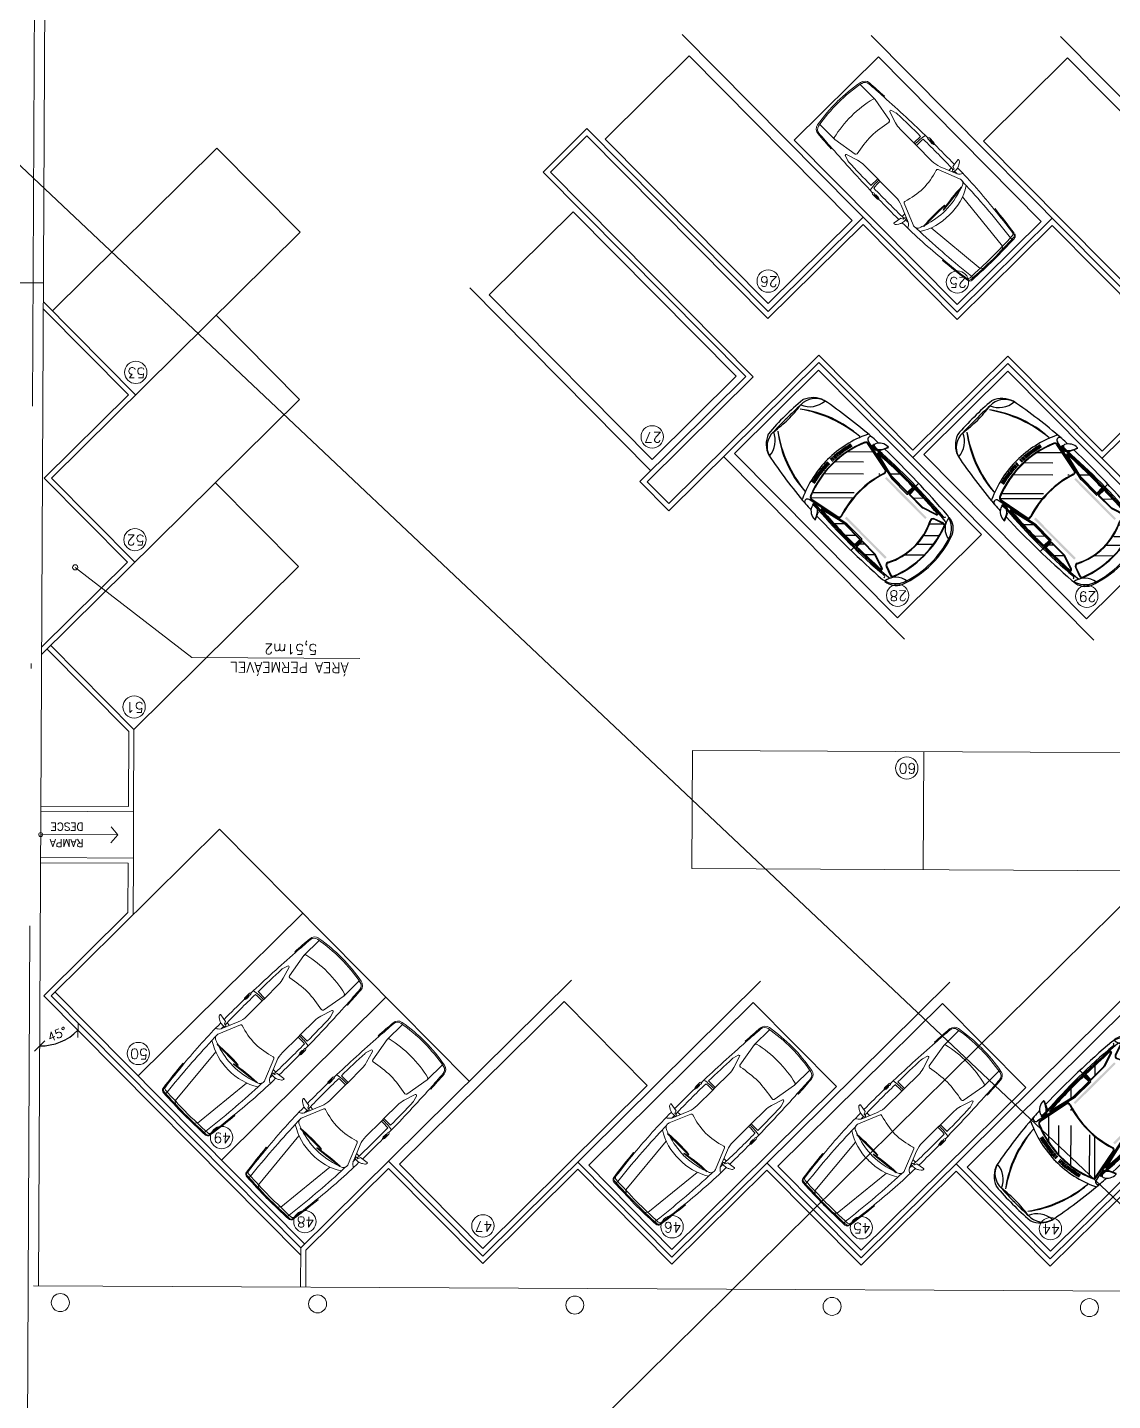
# Model space of a CAD drawing. Extents: x -1057 to 3416, y -340 to 4111.
# Drawn here: x 2302.78 to 2323.86, y -23.34 to 3.36 of the extents above; entities that cross this region are included whole.
import ezdxf
from ezdxf.enums import TextEntityAlignment as Align

# ---------------------------------------------------------------- set-up
doc = ezdxf.new("R2010")
doc.units = 0
doc.header["$LTSCALE"] = 50
doc.linetypes.add('CONTINU', pattern=[0])
doc.linetypes.add('DASHDOT', pattern=[1, 0.5, -0.25, 0, -0.25])
doc.layers.add('0.1', color=8, linetype='Continuous', lineweight=13)
doc.layers.add('layout', color=1, linetype='Continuous')
doc.layers.add('medir projeto', color=6, linetype='Continuous')
doc.styles.add('80X50', font='romans.shx')
doc.styles.add('ROMANS', font='romans')
doc.styles.get("Standard").update_dxf_attribs({"font": 'romans.shx'})
doc.dimstyles.new('Fares Eng - 50', dxfattribs={"dimscale": 2, "dimtxt": 0.085, "dimasz": 0.1, "dimexe": 0.05, "dimexo": 0.05, "dimgap": 0.04, "dimtad": 1, "dimzin": 4, "dimdsep": 46, "dimtxsty": 'ROMANS', "dimblk1": 'OBLIQUE', "dimblk2": 'OBLIQUE', "dimsah": 1, "dimcen": 0.05, "dimdle": 0.05, "dimclrd": 7, "dimclre": 7, "dimclrt": 7, "dimaunit": 1, "dimadec": 0, "dimazin": 0, "dimtfac": 1, "dimtix": 1, "dimtmove": 2, "dimatfit": 0, "dimldrblk": 'OPEN90', "dimfxl": 1, "dimtolj": 1, "dimtzin": 0, "dimarcsym": 0})

# ---------------------------------------------------------------- blocks, each defined once
blk = doc.blocks.new('TEMPRA3')
for p, q in [((-0.157, 0.823), (-0.131, 0.862)), ((-0.075, 0.872), (-0.101, 0.713)), ((-0.085, 0.882), (-0.082, 0.882)), ((-1.26, 0.697), (-1.26, 0.716)), ((0.058, 0.464), (-0.363, 0.637)), ((0.069, 0.533), (-0.261, 0.669)), ((-0.101, 0.713), (-0.151, 0.694)), ((-0.151, 0.694), (-0.151, 0.656)), ((-0.098, 0.674), (-0.098, 0.602)), ((0.756, 0.496), (0.756, 0.679)), ((1.287, 0.519), (1.517, 0.592)), ((1.406, 0.471), (1.886, 0.553)), ((1.515, 0.629), (1.414, 0.659)), ((1.806, 0.709), (1.807, 0.728)), ((0.687, 0.496), (0.259, 0.496)), ((1.136, 0.496), (0.756, 0.496)), ((0.058, -0.464), (-0.363, -0.637)), ((0.069, -0.533), (-0.261, -0.669)), ((0.687, -0.496), (0.259, -0.496)), ((1.136, -0.496), (0.756, -0.496)), ((0.756, -0.496), (0.756, -0.679)), ((1.287, -0.519), (1.517, -0.592)), ((1.406, -0.471), (1.886, -0.553)), ((-1.26, -0.697), (-1.26, -0.716)), ((-0.151, -0.694), (-0.151, -0.656)), ((-0.101, -0.713), (-0.151, -0.694)), ((-0.075, -0.872), (-0.101, -0.713)), ((-0.098, -0.674), (-0.098, -0.602)), ((1.515, -0.629), (1.414, -0.659)), ((1.806, -0.709), (1.807, -0.728)), ((-0.157, -0.823), (-0.131, -0.862)), ((-0.085, -0.882), (-0.082, -0.882))]:
    blk.add_line(p, q)
at = {"color": 9}
for p, q in [((-1.869, 0.63), (-1.647, 0.654)), ((0.49, 0.777), (0.614, 0.777)), ((0.49, 0.767), (0.567, 0.767)), ((0.577, 0.757), (0.577, 0.748)), ((0.634, 0.757), (0.634, 0.748)), ((1.886, 0.553), (2.3, 0.553)), ((-1.881, 0.307), (-1.924, 0.254)), ((-1.875, 0.533), (-1.914, 0.533)), ((-1.881, 0.307), (-0.653, 0.428)), ((-0.527, 0.509), (-0.536, 0.509)), ((-0.536, 0.509), (-0.532, -0.064)), ((0.687, 0.496), (0.756, 0.496)), ((-0.568, 0.016), (-0.577, 0.017)), ((-0.568, 0.015), (-0.577, 0.014)), ((-0.577, 0.014), (-0.51, -0.555)), ((-1.881, -0.308), (-1.924, -0.255)), ((-0.532, -0.064), (-0.523, -0.064)), ((-1.875, -0.533), (-1.914, -0.533)), ((-1.881, -0.307), (-0.653, -0.428)), ((0.687, -0.496), (0.756, -0.496)), ((-1.869, -0.631), (-1.647, -0.655)), ((-0.51, -0.555), (-0.501, -0.554)), ((0.49, -0.767), (0.567, -0.767)), ((0.49, -0.777), (0.614, -0.777)), ((0.577, -0.757), (0.577, -0.748)), ((0.634, -0.757), (0.634, -0.748)), ((1.886, -0.553), (2.3, -0.553))]:
    blk.add_line(p, q, dxfattribs=at)
for points in [[(0.486, 0.76), (0.486, 0.749, 0.414214), (0.496, 0.739), (0.558, 0.739, 0.414214), (0.568, 0.749), (0.568, 0.759)], [(0.486, -0.76), (0.486, -0.749, -0.414214), (0.496, -0.739), (0.558, -0.739, -0.414214), (0.568, -0.749), (0.568, -0.759)]]:
    blk.add_lwpolyline(points, format="xyb", dxfattribs=at)
for centre, radius, start, end in [((0.052, 0.685), 0.25, 146.5293, 160.4209), ((-0.079, 0.816), 0.0696, 117.5198, 138.9652), ((-0.092, 0.841), 0.0416, 80.8067, 117.5198), ((-0.083, 0.874), 0.00833, 350.8067, 80.8067), ((46.287, -1.061), 48.25, 178.0551, 178.7396), ((-1.864, 0.574), 0.07, 98.0767, 178.0551), ((0.026, -12.748), 13.526, 95.4579, 98.0767), ((-0.091, -10.408), 11.166, 90.4891, 96.0118), ((1.08, -0.033), 1.689, 158.4883, 161.8833), ((-0.403, 0.55), 0.0959, 65.2249, 157.5632), ((0.355, -17.256), 17.935, 91.743, 91.9698), ((0.075, 0.7), 0.267, 168.223, 189.9837), ((-0.143, 0.755), 0.0434, 160.4209, 180), ((0.355, -17.256), 17.935, 88.9571, 91.6179), ((0.213, -22.305), 23.067, 89.3717, 90.7606), ((0.213, -22.305), 23.067, 89.0973, 89.3437), ((0.115, -25.837), 26.599, 86.3544, 88.8806), ((-0.298, 0.555), 0.987, 356.5337, 7.1274), ((0.636, -17.099), 17.778, 87.5716, 89.6146), ((1.385, 0.564), 0.1, 73.296, 87.5716), ((1.509, 0.61), 0.02, 295.0881, 73.296), ((0.028, -29.336), 30.117, 85.8738, 86.6125), ((1.892, 0.523), 0.03, 17.6685, 101.6613), ((2.183, 0.56), 0.144, 10.2757, 85.2864), ((-1.242, -0.033), 3.619, 0.5277, 9.8398), ((1.08, -0.033), 1.689, 163.0258, 178.8872), ((1.496, -0.036), 1.496, 161.9012, 178.6096), ((0.046, 0.438), 0.0288, 340.8387, 65.2249), ((0.259, 0.996), 0.5, 247.6625, 270), ((1.136, 0.996), 0.5, 270, 287.5892), ((1.415, 0.442), 0.03, 107.5892, 190.5643), ((-1.901, -0.176), 3.343, 3.0173, 10.5643), ((-0.298, 0.005), 2.281, 359.8835, 13.3775), ((1.08, 0.033), 1.689, 181.1128, 199.382), ((-1.901, 0.176), 3.343, 349.4357, 356.9827), ((-0.298, -0.005), 2.281, 346.6225, 0.1165), ((-1.242, 0.033), 3.619, 350.1602, 359.4723), ((46.287, 1.06), 48.25, 181.2604, 181.9449), ((1.496, 0.036), 1.496, 181.3904, 198.0988), ((0.046, -0.438), 0.0288, 294.7751, 19.1613), ((0.259, -0.996), 0.5, 90, 112.3375), ((-0.298, -0.555), 0.987, 352.8726, 3.4663), ((1.136, -0.996), 0.5, 72.4108, 90), ((1.415, -0.442), 0.03, 169.4357, 252.4108), ((1.892, -0.523), 0.03, 258.3387, 342.3315), ((-1.864, -0.575), 0.07, 181.9449, 261.9233), ((0.026, 12.748), 13.526, 261.9735, 264.5421), ((-0.091, 10.408), 11.166, 263.9882, 269.5109), ((1.08, 0.033), 1.689, 200.3288, 201.5117), ((1.08, 0.033), 1.689, 200.3288, 201.5117), ((-0.403, -0.55), 0.0959, 202.4368, 294.7751), ((0.355, 17.256), 17.935, 268.0302, 268.257), ((0.075, -0.7), 0.267, 170.0163, 191.777), ((-0.143, -0.755), 0.0434, 180, 199.5791), ((0.052, -0.685), 0.25, 199.5791, 213.4707), ((0.355, 17.256), 17.935, 268.3821, 271.0429), ((0.213, 22.305), 23.067, 269.2394, 270.6283), ((0.213, 22.305), 23.067, 270.6563, 270.9027), ((0.115, 25.837), 26.599, 271.1194, 273.6456), ((0.636, 17.099), 17.778, 270.3854, 272.4284), ((1.385, -0.564), 0.1, 272.4284, 286.704), ((1.509, -0.61), 0.02, 286.704, 64.9119), ((0.028, 29.336), 30.117, 273.3875, 274.1262), ((2.183, -0.56), 0.144, 274.7136, 349.7243), ((-0.079, -0.816), 0.0696, 221.0348, 242.4802), ((-0.092, -0.841), 0.0416, 242.4802, 279.1933), ((-0.083, -0.874), 0.00833, 279.1933, 9.1933)]:
    blk.add_arc(centre, radius, start, end)
for centre, radius, start, end in [((19.555, -0.393), 21.489, 177.397, 178.9536), ((-1.862, 0.581), 0.05, 97.8958, 177.1673), ((43.913, -1.002), 45.813, 178.0177, 178.7486), ((0.137, -16.634), 17.284, 92.2713, 96.6835), ((-1.822, 0.581), 0.05, 97.8958, 177.1673), ((0.026, -12.748), 13.506, 95.4656, 97.8958), ((0.402, 0.031), 1.126, 147.4954, 181.5953), ((0.192, -19.533), 20.183, 91.7794, 92.1012), ((-0.144, 0.846), 0.212, 204.7842, 236.5367), ((-0.17, 0.661), 0.0195, 202.2729, 342.8001), ((0.49, 0.751), 0.0263, 91.9264, 184.8104), ((0.47, 0.753), 0.0061, 200.0424, 315.2534), ((0.49, 0.751), 0.0164, 92.1313, 187.2433), ((0.567, 0.757), 0.01, 0, 90), ((0.606, 0.816), 0.0733, 246.8341, 293.1659), ((0.614, 0.757), 0.02, 0, 90), ((-0.263, 0.555), 0.987, 356.5337, 11.7667), ((0.027, -29.37), 30.131, 85.8821, 86.6147), ((2.181, 0.569), 0.115, 10.4548, 85.2928), ((-1.236, -0.033), 3.585, 0.5327, 10.015), ((-4.071, 0.196), 3.558, 355.8109, 5.0412), ((43.913, 1.002), 45.813, 181.2514, 181.9823), ((0.402, -0.031), 1.126, 178.4047, 212.5046), ((-4.057, -0.683), 3.558, 2.0761, 11.3064), ((-1.236, 0.033), 3.585, 349.985, 359.4673), ((19.555, 0.392), 21.489, 181.0464, 182.603), ((0.137, 16.634), 17.284, 263.3165, 267.7287), ((-0.263, -0.555), 0.987, 348.2333, 3.4663), ((-1.862, -0.581), 0.05, 182.8327, 262.1042), ((-1.822, -0.581), 0.05, 182.8327, 262.1042), ((0.026, 12.748), 13.506, 262.1042, 264.5344), ((0.192, 19.533), 20.183, 267.8988, 268.2206), ((-0.144, -0.846), 0.212, 123.4633, 155.2158), ((-0.17, -0.661), 0.0195, 17.1999, 157.7271), ((0.47, -0.753), 0.0061, 44.7466, 159.9576), ((0.49, -0.751), 0.0263, 175.1896, 268.0736), ((0.49, -0.751), 0.0164, 172.7567, 267.8687), ((0.567, -0.757), 0.01, 270, 0), ((0.606, -0.816), 0.0733, 66.8341, 113.1659), ((0.614, -0.757), 0.02, 270, 360), ((0.027, 29.37), 30.131, 273.3853, 274.1179), ((2.181, -0.569), 0.115, 274.7072, 349.5452)]:
    blk.add_arc(centre, radius, start, end, dxfattribs=at)
blk = doc.blocks.new('Car')
at = {"layer": 'layout', "color": 8}
for p, q in [((-44.4, -116.8), (-45.5, -110.7)), ((-42.5, -116.4), (-43.6, -110.2)), ((-41.1, -116), (-42, -109.8)), ((-39.1, -115.6), (-40.1, -109.4)), ((-37.2, -115.2), (-38.1, -108.9)), ((-35.8, -114.9), (-36.5, -108.6)), ((-33.8, -114.5), (-34.6, -108.2)), ((-31.8, -114.1), (-32.6, -107.8)), ((-30.4, -113.9), (-31, -107.6)), ((-28.4, -113.5), (-29, -107.4)), ((-26.4, -113.2), (-27.1, -107.2)), ((-25, -113), (-25.5, -107)), ((-23, -112.8), (-23.5, -106.4)), ((25.2, -163.1), (-22.1, -115.7)), ((-21.2, -112.5), (-21.3, -106.1)), ((-19.2, -112.3), (-19.3, -105.9)), ((-17.2, -112.1), (-17.4, -105.7)), ((-15.7, -111.9), (-15.7, -105.5)), ((-13.7, -111.8), (-13.7, -105.3)), ((-11.7, -111.6), (-11.7, -105.2)), ((-9.7, -111.5), (-9.7, -105.1)), ((-7.7, -111.4), (-7.7, -105)), ((-5.7, -111.3), (-5.7, -104.9)), ((-3.7, -111.3), (-3.7, -104.8)), ((3.7, -111.3), (3.7, -104.8)), ((39.6, -148.7), (5.2, -114.3)), ((5.7, -111.3), (5.7, -104.9)), ((7.7, -111.4), (7.7, -105)), ((9.7, -111.5), (9.7, -105.1)), ((11.7, -111.6), (11.7, -105.2)), ((13.7, -111.8), (13.7, -105.3)), ((15.7, -111.9), (15.7, -105.5)), ((17.2, -112.1), (17.4, -105.7)), ((19.2, -112.3), (19.3, -105.9)), ((21.2, -112.5), (21.3, -106.1)), ((23, -112.8), (23.5, -106.4)), ((25, -113), (25.5, -107)), ((26.4, -113.2), (27.1, -107.2)), ((28.4, -113.5), (29, -107.4)), ((30.4, -113.9), (31, -107.6)), ((31.8, -114.1), (32.6, -107.8)), ((33.8, -114.5), (34.6, -108.2)), ((35.8, -114.9), (36.5, -108.6)), ((37.2, -115.2), (38.1, -108.9)), ((39.1, -115.6), (40.1, -109.4)), ((41.1, -116), (42, -109.8)), ((42.5, -116.4), (43.6, -110.2)), ((44.4, -116.8), (45.5, -110.7)), ((-53.8, -202.9), (-70.4, -128.8)), ((-67.3, -131.9), (-57, -183.8)), ((-66.3, -131.7), (-56.1, -183.6)), ((-15.9, -179.3), (-66, -129.1)), ((-8.4, -174.6), (-58.2, -124.8)), ((63.1, -148), (32.6, -117.5)), ((53.8, -202.9), (70.4, -128.8)), ((56.1, -183.6), (66.3, -131.7)), ((57, -183.8), (67.3, -131.9)), ((-86.3, -160.6), (-73.2, -154.7)), ((-72.4, -154), (-71.3, -150.4)), ((-71.4, -149.7), (-71.5, -143.3)), ((-70.4, -149.4), (-70.5, -140)), ((-69.4, -149.1), (-69.5, -139.9)), ((-68.4, -148.9), (-68.7, -139.9)), ((-56.9, -198.5), (-67, -155.8)), ((-55.9, -198.3), (-66, -155.6)), ((55.9, -198.3), (66, -155.6)), ((56.9, -198.5), (67, -155.8)), ((68.4, -148.9), (68.7, -139.9)), ((69.4, -149.1), (69.5, -139.9)), ((70.4, -149.4), (70.5, -140)), ((72.4, -154), (71.3, -150.4)), ((71.4, -149.7), (71.5, -143.3)), ((86.3, -160.6), (73.2, -154.7)), ((44.8, -182.6), (43.4, -181.3)), ((-56.8, -200.2), (-68.8, -188.2)), ((-56.8, -237.2), (-56.8, -199.5)), ((-55.8, -237.2), (-55.8, -199.5)), ((-53.8, -238.7), (-53.8, -203.1)), ((53.8, -238.7), (53.8, -203.1)), ((55.8, -237.2), (55.8, -199.5)), ((56.8, -237.2), (56.8, -199.5)), ((69.3, -207.1), (57.6, -195.4)), ((-56.8, -227.8), (-69.3, -215.2)), ((-80.7, -239.7), (-54.8, -239.7)), ((-68.3, -237.2), (-69.2, -236.3)), ((-69.1, -237.2), (-56.8, -237.2)), ((-69.1, -238.2), (-56.8, -238.2)), ((-56.8, -241.4), (-69, -241.4)), ((-56.8, -242.4), (-69, -242.4)), ((-56.8, -248.7), (-62.9, -242.6)), ((-56.8, -272.4), (-56.8, -242.4)), ((-55.8, -272.4), (-55.8, -242.4)), ((80.7, -239.7), (54.8, -239.7)), ((55.8, -272.4), (55.8, -242.4)), ((69.1, -237.2), (56.8, -237.2)), ((69.1, -238.2), (56.8, -238.2)), ((56.8, -241.4), (69, -241.4)), ((56.8, -242.4), (69, -242.4)), ((56.8, -272.4), (56.8, -242.4)), ((68.3, -263.5), (56.8, -251.9)), ((-57, -273.8), (-68.3, -262.5)), ((-65.1, -298.3), (-57, -273.6)), ((-64.2, -298.6), (-56, -273.9)), ((64.2, -298.6), (56, -273.9)), ((65.1, -298.3), (57, -273.6)), ((-57.2, -300.9), (-62.7, -316.3)), ((-56.3, -301.3), (-61.8, -316.6)), ((61.9, -318.8), (44.9, -301.8)), ((61.8, -316.6), (56.3, -301.3)), ((62.7, -316.3), (57.2, -300.9)), ((1.6, -332.4), (-21.8, -309)), ((25.1, -330.6), (5.5, -311)), ((42.5, -327), (25.2, -309.8))]:
    blk.add_line(p, q, dxfattribs=at)
for centre, radius, start, end in [((-7.8, -326.7), 326.8, 88.6351, 95.7726), ((7.8, -326.7), 326.8, 84.2274, 91.3649), ((-34.3, -38.3), 32.9, 86.5625, 164.4958), ((-69, 10.4), 40, 274.3393, 336.719), ((-25.6, -41.2), 42.5, 111.779, 161.6544), ((122.7, -124.6), 188.5, 142.4297, 176.6237), ((155.6, -136.8), 222.3, 145.0929, 173.9605), ((-40.2, -4.5), 3, 97.674, 111.779), ((-10, -339.3), 334.6, 88.282, 93.8135), ((10.1, 328.4), 336.5, 262.7695, 268.2851), ((10, -339.3), 334.6, 86.1865, 91.718), ((-10.1, 328.4), 336.5, 271.7149, 277.2305), ((-155.6, -136.8), 222.3, 6.0395, 34.9071), ((-122.7, -124.6), 188.5, 3.3763, 37.5703), ((69, 10.4), 40, 203.281, 265.6607), ((34.3, -38.3), 32.9, 15.5042, 93.4375), ((40.2, -4.5), 3, 68.221, 82.326), ((25.6, -41.2), 42.5, 18.3456, 68.221), ((866.8, -205.6), 949.5, 169.2081, 175.3433), ((-866.8, -205.6), 949.5, 4.6567, 10.7919), ((0.5, -286.5), 183.7, 90, 115.0781), ((-64.4, -113.6), 1, 172.7258, 290.5969), ((0, -280.4), 167.2, 90.0065, 112.6232), ((0, -280.4), 166.2, 90.0085, 112.6252), ((-0.5, -286.5), 183.7, 64.9219, 90), ((0, -280.4), 167.2, 67.3768, 89.9935), ((0, -280.4), 166.2, 67.3768, 89.9935), ((64.4, -113.6), 1, 249.4031, 7.2742), ((1565.6, -198.2), 1646.7, 177.6205, 178.0972), ((-75, -129.5), 4.65, 8.7491, 183.5185), ((-77.8, -119.2), 1, 174.7727, 295.0781), ((-72.5, -140.1), 1, 0.889, 98.0676), ((-71.5, -140), 1, 0.889, 95.2234), ((-70.5, -139.9), 1, 0.889, 92.3899), ((-69.7, -139.9), 1, 2.0031, 90.1843), ((-62.4, -130.8), 5, 111.9536, 193.3017), ((-62.4, -130.8), 4, 111.9536, 193.5543), ((62.4, -130.8), 4.01, 346.5287, 68.1294), ((62.4, -130.8), 5, 346.6983, 68.0464), ((69.7, -139.9), 1, 89.8157, 177.9969), ((70.5, -139.9), 1, 87.6101, 179.111), ((75, -129.5), 4.65, 356.4815, 171.2509), ((71.5, -140), 1, 84.7766, 179.111), ((72.5, -140.1), 1, 81.9324, 179.111), ((77.8, -119.2), 1, 244.9219, 5.2273), ((-1565.6, -198.2), 1646.7, 1.9028, 2.3795), ((-67, -159.1), 20.4, 115.2032, 181.9349), ((-94.9, -128.7), 32, 283.4706, 317.3927), ((-86.5, -159.6), 1, 193.8166, 282.2331), ((1565.6, -198.2), 1646.7, 178.6017, 183.9759), ((-74.5, -143.4), 3, 0.889, 115.2032), ((940.7, -224.1), 1014.7, 175.8385, 184.8151), ((936.4, -221.1), 1008.4, 175.9397, 185.4333), ((-72.4, -149.7), 1, 287.9404, 0.889), ((-71.4, -149.4), 1, 285.265, 0.889), ((770.4, -218.9), 840.8, 175.6929, 181.2505), ((-70.4, -149.1), 1, 282.6212, 0.889), ((770.4, -218.9), 839.8, 175.6943, 181.2501), ((-69.4, -148.9), 1, 280.1196, 2.0031), ((-67, -155.8), 1, 13.3017, 174.5453), ((67, -155.8), 1, 5.4547, 166.6983), ((-770.4, -218.9), 839.8, 358.7499, 4.3057), ((-936.4, -221.1), 1008.4, 354.5667, 4.0603), ((-770.4, -218.9), 840.8, 358.7495, 4.3071), ((69.4, -148.9), 1, 177.9969, 259.8804), ((70.4, -149.1), 1, 179.111, 257.3788), ((71.4, -149.4), 1, 179.111, 254.735), ((-940.7, -224.1), 1014.7, 355.1849, 4.1615), ((94.9, -128.7), 32, 222.6073, 256.5294), ((72.4, -149.7), 1, 179.111, 252.0596), ((74.5, -143.4), 3, 64.7968, 179.111), ((73.4, -153.7), 1, 196.4299, 257.7669), ((67, -159.1), 20.4, 358.0651, 64.7968), ((-1565.6, -198.2), 1646.7, 356.0241, 1.3983), ((86.5, -159.6), 1, 257.7669, 346.1834), ((-52.2, -182.7), 5, 193.3017, 287.8184), ((-52.2, -182.7), 4, 193.5543, 287.8184), ((0, -345), 166.5, 90, 107.8184), ((0, -345), 165.5, 90, 107.8184), ((0, -345), 166.5, 72.1816, 90), ((0, -345), 165.5, 72.1816, 90), ((52.2, -182.7), 5, 252.1816, 346.6983), ((52.2, -182.7), 4, 252.1816, 346.4457), ((-60.8, -199.5), 4, 360, 13.3017), ((-60.8, -199.5), 5, 0, 13.3017), ((-54.8, -203.1), 1, 0, 13.3017), ((54.8, -203.1), 1, 166.6983, 180), ((60.8, -199.5), 5, 166.6983, 180), ((60.8, -199.5), 4, 166.6983, 180), ((-69.1, -237.2), 1, 181.5835, 270), ((-69, -242.4), 1, 90, 181.1066), ((9004.6, 48.7), 9079.4, 181.83701, 182.18864), ((9004.6, 48.7), 9078.4, 181.83709, 182.18858), ((-56.8, -237.2), 1, 270, 0), ((-56.8, -242.4), 1, 0, 90), ((-54.8, -238.7), 1, 270, 0), ((54.8, -238.7), 1, 180, 270), ((56.8, -237.2), 1, 180, 270), ((56.8, -242.4), 1, 90, 180), ((-9004.6, 48.7), 9078.4, 357.81142, 358.16291), ((-9004.6, 48.7), 9079.4, 357.81136, 358.16299), ((69, -242.4), 1, 358.8934, 90), ((69.1, -237.2), 1, 270, 358.4165), ((-60.8, -272.4), 4, 341.6525, 360), ((-60.8, -272.4), 5, 341.6525, 360), ((60.8, -272.4), 5, 180, 198.3475), ((60.8, -272.4), 4, 180, 198.3475), ((-66.1, -298), 2, 183.0738, 341.6525), ((-66.1, -298), 1, 183.4405, 341.6525), ((-52.5, -302.6), 5, 63.1357, 160.3462), ((-52.5, -302.6), 4, 63.1357, 160.3462), ((0, -198.9), 112.2, 243.1357, 270), ((0, -198.9), 111.2, 243.1357, 270), ((0, -198.9), 111.2, 270, 296.8643), ((0, -198.9), 112.2, 270, 296.8643), ((52.5, -302.6), 5, 19.6538, 116.8643), ((52.5, -302.6), 4, 19.6538, 116.8643), ((66.1, -298), 2, 198.3475, 356.9262), ((66.1, -298), 1, 198.3475, 356.5595), ((-39.1, -305.6), 38.6, 190.1502, 253.6248), ((-79.7, -346.5), 30, 5.2584, 84.7128), ((-46.8, -314.4), 30, 185.5819, 244.441), ((-73.3, -309.4), 3, 270, 5.5819), ((-62.6, -316.1), 5, 185.4333, 247.7979), ((-58, -317.9), 5, 160.3462, 249.5059), ((-58, -317.9), 4, 160.3462, 249.5059), ((0, -162.8), 170.6, 249.5059, 270), ((0, -162.8), 169.6, 249.5059, 270), ((0, -162.8), 169.6, 270, 290.4941), ((0, -162.8), 170.6, 270, 290.4941), ((79.7, -346.5), 30, 95.2872, 174.7416), ((39.1, -305.6), 38.6, 286.3752, 349.8498), ((58, -317.9), 4, 290.4941, 19.6538), ((58, -317.9), 5, 290.4941, 19.6538), ((46.8, -314.4), 30, 295.559, 354.4181), ((62.6, -316.1), 5, 292.2021, 354.5667), ((73.3, -309.4), 3, 174.4181, 270), ((0, -181.6), 170.6, 249.5059, 270), ((0, -181.6), 168.6, 252.2391, 270), ((0, -181.6), 170.6, 270, 290.4941), ((0, -181.6), 168.6, 270, 287.7609)]:
    blk.add_arc(centre, radius, start, end, dxfattribs=at)
for points in [[(-49.6, -290.4), (-45.8, -290.4), (-49.6, -194), (-45.8, -194)], [(49.6, -290.4), (45.8, -290.4), (49.6, -194), (45.8, -194)]]:
    blk.add_solid(points, dxfattribs=at)
blk = doc.blocks.new('_OBLIQUE')
at = {"color": 0, "linetype": 'ByBlock'}
blk.add_line((-0.5, -0.5), (0.5, 0.5), dxfattribs=at)
blk = doc.blocks.new('*D144')
at = {"layer": '0.1', "color": 7, "linetype": 'CONTINU', "lineweight": -2, "transparency": 16777216}
blk.add_arc((2303.02, -15.399), 1.05, 269.7175, 314.7175, dxfattribs=at)
at = {"layer": 'DEFPOINTS', "color": 0, "linetype": 'CONTINU', "lineweight": -2, "transparency": 16777216}
for p in [(2303.123, 5.388), (2303.093, -15.473), (2303.287, -16.415), (2308.089, -20.518), (2302.992, -21.112)]:
    blk.add_point(p, dxfattribs=at)
at = {"layer": '0.1', "color": 7, "linetype": 'CONTINU', "lineweight": -2, "transparency": 16777216, "xscale": 0.2, "yscale": 0.2, "zscale": 0.2}
for p, rotation in [((2303.759, -16.146), 44.71748150605973), ((2303.015, -16.45), 179.7174815060626)]:
    blk.add_blockref('_OBLIQUE', p, dxfattribs=dict(at, rotation=rotation))
at = {"layer": '0.1', "color": 7, "linetype": 'CONTINU', "transparency": 16777216, "insert": (2303.355, -16.219), "char_height": 0.17, "attachment_point": 5, "rotation": 22.2175, "style": 'ROMANS'}
blk.add_mtext('\\A1;45°', dxfattribs=at)
blk = doc.blocks.new('_Open90')
at = {"color": 0, "linetype": 'ByBlock', "lineweight": -2}
for p, q in [((0, 0), (-1, 0)), ((-0.5, 0.5), (0, 0)), ((0, 0), (-0.5, -0.5))]:
    blk.add_line(p, q, dxfattribs=at)
blk = doc.blocks.new('ÁREA')
for p in [(0.00005, 0.00376), (0, 0)]:
    blk.add_attdef('COMPARTIMENTO', text='', height=0.0025).set_placement(p, align=Align.CENTER)
at = {"color": 1}
for p in [(-0.00005, -0.00376), (-0.0001, -0.00752)]:
    blk.add_attdef('ÁREA', text='', height=0.002, dxfattribs=at).set_placement(p, align=Align.CENTER)

msp = doc.modelspace()

# ---------------------------------------------------------------- linework, layer by layer
at = {"layer": '0.1', "color": 8}
for p, q in [((2302.992, -21.112), (2303.123, 5.388)), ((2320.846, -2.183), (2315.498, 3.218)), ((2324.523, -2.201), (2319.175, 3.199)), ((2328.2, -2.219), (2322.852, 3.181)), ((2313.651, 1.388), (2312.798, 0.544)), ((2317.169, -2.165), (2313.651, 1.388)), ((2313.65, 1.247), (2312.94, 0.543)), ((2317.168, -2.306), (2313.65, 1.247)), ((2312.798, 0.544), (2316.738, -3.435)), ((2312.94, 0.543), (2316.88, -3.436)), ((2319.016, -0.477), (2317.168, -2.306)), ((2319.016, -0.335), (2317.169, -2.165)), ((2320.845, -2.324), (2319.016, -0.477)), ((2322.693, -0.495), (2320.845, -2.324)), ((2322.693, -0.353), (2320.846, -2.183)), ((2324.522, -2.342), (2322.693, -0.495)), ((2314.891, -5.264), (2311.373, -1.711)), ((2303.086, -2.121), (2304.738, -3.789)), ((2303.087, -1.979), (2304.879, -3.79)), ((2315.241, -5.903), (2318.155, -3.018)), ((2315.241, -6.044), (2318.154, -3.16)), ((2323.501, -8.56), (2318.154, -3.16)), ((2318.155, -3.018), (2319.984, -4.866)), ((2319.983, -5.007), (2321.831, -3.178)), ((2319.984, -4.866), (2321.832, -3.036)), ((2327.178, -8.578), (2321.831, -3.178)), ((2321.832, -3.036), (2323.661, -4.884)), ((2323.66, -5.025), (2325.508, -3.196)), ((2323.661, -4.884), (2325.508, -3.054)), ((2316.738, -3.435), (2314.678, -5.476)), ((2316.88, -3.436), (2314.819, -5.477)), ((2303.053, -8.835), (2308.061, -3.876)), ((2303.103, -5.407), (2304.738, -3.789)), ((2319.824, -8.542), (2316.306, -4.989)), ((2303.103, -5.407), (2304.722, -7.042)), ((2314.678, -5.476), (2315.241, -6.044)), ((2314.819, -5.477), (2315.241, -5.903)), ((2303.053, -8.693), (2304.722, -7.042)), ((2303.158, -8.731), (2304.747, -10.336)), ((2304.747, -10.336), (2304.74, -11.795)), ((2304.847, -10.295), (2304.839, -11.895)), ((2304.74, -11.795), (2303.038, -11.786)), ((2304.839, -11.895), (2303.038, -11.886)), ((2303.235, -15.474), (2306.508, -12.233)), ((2304.535, -12.345), (2304.401, -12.187)), ((2311.363, -17.136), (2306.508, -12.233)), ((2303.035, -12.338), (2304.535, -12.345)), ((2304.535, -12.345), (2304.4, -12.502)), ((2304.835, -12.795), (2303.033, -12.786)), ((2304.829, -13.895), (2304.835, -12.795)), ((2304.734, -12.895), (2303.033, -12.886)), ((2304.729, -13.853), (2304.734, -12.895)), ((2347.187, -13.157), (2315.687, -13.001)), ((2303.093, -15.473), (2304.729, -13.853)), ((2308.09, -20.377), (2313.348, -15.17)), ((2311.625, -20.536), (2317.025, -15.188)), ((2315.302, -20.554), (2320.702, -15.206)), ((2308.089, -20.518), (2303.093, -15.473)), ((2308.09, -20.377), (2303.235, -15.474)), ((2303.31, -15.399), (2308.165, -20.302)), ((2318.978, -20.572), (2324.379, -15.224)), ((2322.655, -20.59), (2328.056, -15.243)), ((2311.625, -20.536), (2309.795, -18.688)), ((2308.19, -20.419), (2309.795, -18.829)), ((2311.624, -20.677), (2309.795, -18.829)), ((2311.624, -20.677), (2313.471, -18.848)), ((2315.301, -20.695), (2313.471, -18.848)), ((2315.302, -20.554), (2313.472, -18.706)), ((2315.301, -20.695), (2317.148, -18.866)), ((2318.978, -20.713), (2317.148, -18.866)), ((2318.978, -20.572), (2317.149, -18.724)), ((2318.978, -20.713), (2320.825, -18.884)), ((2322.655, -20.731), (2320.825, -18.884)), ((2322.655, -20.59), (2320.826, -18.742)), ((2322.655, -20.731), (2324.502, -18.902)), ((2308.09, -20.377), (2308.086, -21.137)), ((2308.19, -20.419), (2308.186, -21.138)), ((2327.967, -21.235), (2302.892, -21.112))]:
    msp.add_line(p, q, dxfattribs=at)
at = {"layer": '0.1', "color": 8, "linetype": 'DASHDOT', "ltscale": 0.4}
msp.add_line((2302.777, -24.111), (2302.922, 5.289), dxfattribs=at)
at = {"layer": '0.1', "color": 8, "linetype": 'CONTINU'}
for p, q in [((2302.117, -1.607), (2303.088, -1.612)), ((2305.973, -8.898), (2303.705, -7.143)), ((2309.238, -8.914), (2305.973, -8.898)), ((2304.839, -11.895), (2304.835, -12.795))]:
    msp.add_line(p, q, dxfattribs=at)
at = {"layer": '0.1', "color": 8}
for points in [[(2314.003, 1.183), (2315.638, 2.801), (2318.804, -0.396), (2317.17, -2.015)], [(2317.68, 1.165), (2319.315, 2.783), (2322.481, -0.415), (2320.847, -2.033)], [(2321.357, 1.147), (2322.992, 2.765), (2326.158, -0.433), (2324.523, -2.051)], [(2311.749, -1.846), (2313.383, -0.228), (2316.55, -3.425), (2314.915, -5.044)], [(2316.519, -4.928), (2318.153, -3.31), (2321.319, -6.507), (2319.685, -8.125)], [(2320.196, -4.946), (2321.83, -3.328), (2324.996, -6.525), (2323.362, -8.144)], [(2314.823, -17.219), (2313.205, -15.585), (2310.007, -18.751), (2311.625, -20.386)], [(2318.5, -17.237), (2316.882, -15.603), (2313.684, -18.769), (2315.302, -20.404)], [(2322.177, -17.256), (2320.558, -15.621), (2317.361, -18.787), (2318.979, -20.422)], [(2325.854, -17.274), (2324.235, -15.639), (2321.038, -18.806), (2322.656, -20.44)]]:
    msp.add_lwpolyline(points, close=True, dxfattribs=at)
for points in [[(2308.077, -0.624), (2306.458, 1.011), (2303.261, -2.155)], [(2308.077, -0.624), (2303.245, -5.408), (2304.863, -7.042)], [(2308.061, -3.876), (2306.442, -2.242)], [(2303.229, -8.661), (2304.847, -10.295), (2308.045, -7.129), (2306.426, -5.494)], [(2315.687, -13.001), (2315.699, -10.702), (2347.198, -10.857)], [(2320.198, -10.724), (2320.187, -13.024)], [(2308.126, -13.867), (2304.929, -17.033)], [(2309.745, -15.501), (2306.547, -18.668)]]:
    msp.add_lwpolyline(points, dxfattribs=at)
for centre, radius in [((2317.173, -1.577), 0.217), ((2320.85, -1.595), 0.217), ((2304.882, -3.352), 0.217), ((2314.919, -4.606), 0.217), ((2304.866, -6.605), 0.217), ((2319.688, -7.688), 0.217), ((2323.365, -7.706), 0.217), ((2304.85, -9.858), 0.217), ((2319.867, -11.045), 0.217), ((2303.035, -12.338), 0.0387), ((2304.932, -16.596), 0.217), ((2306.55, -18.23), 0.217), ((2308.169, -19.865), 0.217), ((2311.629, -19.948), 0.217), ((2315.306, -19.966), 0.217), ((2318.983, -19.984), 0.217), ((2322.659, -20.003), 0.217)]:
    msp.add_circle(centre, radius, dxfattribs=at)
at = {"layer": '0.1', "color": 8, "linetype": 'CONTINU'}
msp.add_circle((2303.705, -7.143), 0.0498, dxfattribs=at)
at = {"layer": '0.1', "color": 7}
for centre in [(2303.416, -21.439), (2308.416, -21.464), (2313.415, -21.488), (2318.415, -21.513), (2323.415, -21.538)]:
    msp.add_circle(centre, 0.175, dxfattribs=at)
at = {"layer": 'medir projeto', "color": 5, "linetype": 'CONTINU', "lineweight": -2}
for p, q in [((2234.603, -102.131), (2440.695, 101.627)), ((2205.005, 92.863), (2424.251, -114.182))]:
    msp.add_line(p, q, dxfattribs=at)

# ---------------------------------------------------------------- block references
at = {"layer": '0.1', "color": 8, "linetype": 'CONTINU'}
for p, rotation in [((2320.185, 0.223), 134.7174815060634), ((2307.2, -16.408), 44.71748150606341), ((2308.819, -18.042), 44.71748150606341), ((2315.956, -18.144), 44.71748150606341), ((2319.633, -18.162), 44.71748150606341)]:
    msp.add_blockref('TEMPRA3', p, dxfattribs=dict(at, rotation=rotation))
at = {"layer": '0.1', "color": 8, "linetype": 'CONTINU', "xscale": 0.01150000000000001, "yscale": 0.01150000000000001, "zscale": 0.01150000000000001}
for p, rotation in [((2317.499, -4.202), 44.71748150606341), ((2321.176, -4.22), 44.71748150606341), ((2321.923, -19.524), 134.7174815060635)]:
    msp.add_blockref('Car', p, dxfattribs=dict(at, rotation=rotation))
at = {"layer": '0.1', "color": 8}
ref = msp.add_blockref('ÁREA', (2307.869, -9.054), dxfattribs=dict(at, xscale=133.3333333333334, yscale=133.3333333333334, zscale=133.3333333333334, rotation=179.7174815060635))
ref.add_attrib('COMPARTIMENTO', 'ÁREA PERMEÁVEL', dxfattribs={"layer": '0', "color": 1, "height": 0.2, "rotation": 179.7175}).set_placement((2307.87, -8.989), align=Align.CENTER)
ref.add_attrib('ÁREA', '5,51m2', dxfattribs={"layer": '0', "color": 1, "height": 0.2, "rotation": 179.7175}).set_placement((2307.896, -8.634), align=Align.CENTER)

# ---------------------------------------------------------------- texts
at = {"layer": '0.1', "color": 7}
for s, p in [('26', (2317.358, -1.486)), ('25', (2321.035, -1.504)), ('53', (2305.067, -3.261)), ('27', (2315.104, -4.515)), ('52', (2305.051, -6.513)), ('28', (2319.873, -7.597)), ('29', (2323.55, -7.615)), ('51', (2305.035, -9.766)), ('60', (2320.052, -10.953)), ('50', (2305.117, -16.504)), ('49', (2306.735, -18.139)), ('48', (2308.354, -19.773)), ('47', (2311.814, -19.857)), ('46', (2315.491, -19.875)), ('45', (2319.168, -19.893)), ('44', (2322.844, -19.911))]:
    msp.add_text(s, height=0.2, rotation=179.7175, dxfattribs=at).set_placement(p)
at = {"layer": '0.1', "color": 7, "style": '80X50'}
for s, p in [('DESCE', (2303.868, -12.113)), ('RAMPA', (2303.866, -12.43))]:
    msp.add_text(s, height=0.15, rotation=179.7175, dxfattribs=at).set_placement(p)

# ---------------------------------------------------------------- dimensions: what is measured, and where the dimension line sits
at = {"layer": '0.1', "color": 8, "linetype": 'CONTINU'}
dim = msp.add_angular_dim_2l(base=(2303.287, -16.415), line1=((2302.992, -21.112), (2303.123, 5.388)), line2=((2308.089, -20.518), (2303.093, -15.473)), dimstyle='Fares Eng - 50', dxfattribs=at)
dim.commit()
dim.dimension.update_dxf_attribs({"geometry": '*D144', "text_midpoint": (2303.355, -16.219)})

doc.saveas('drawing.dxf')
